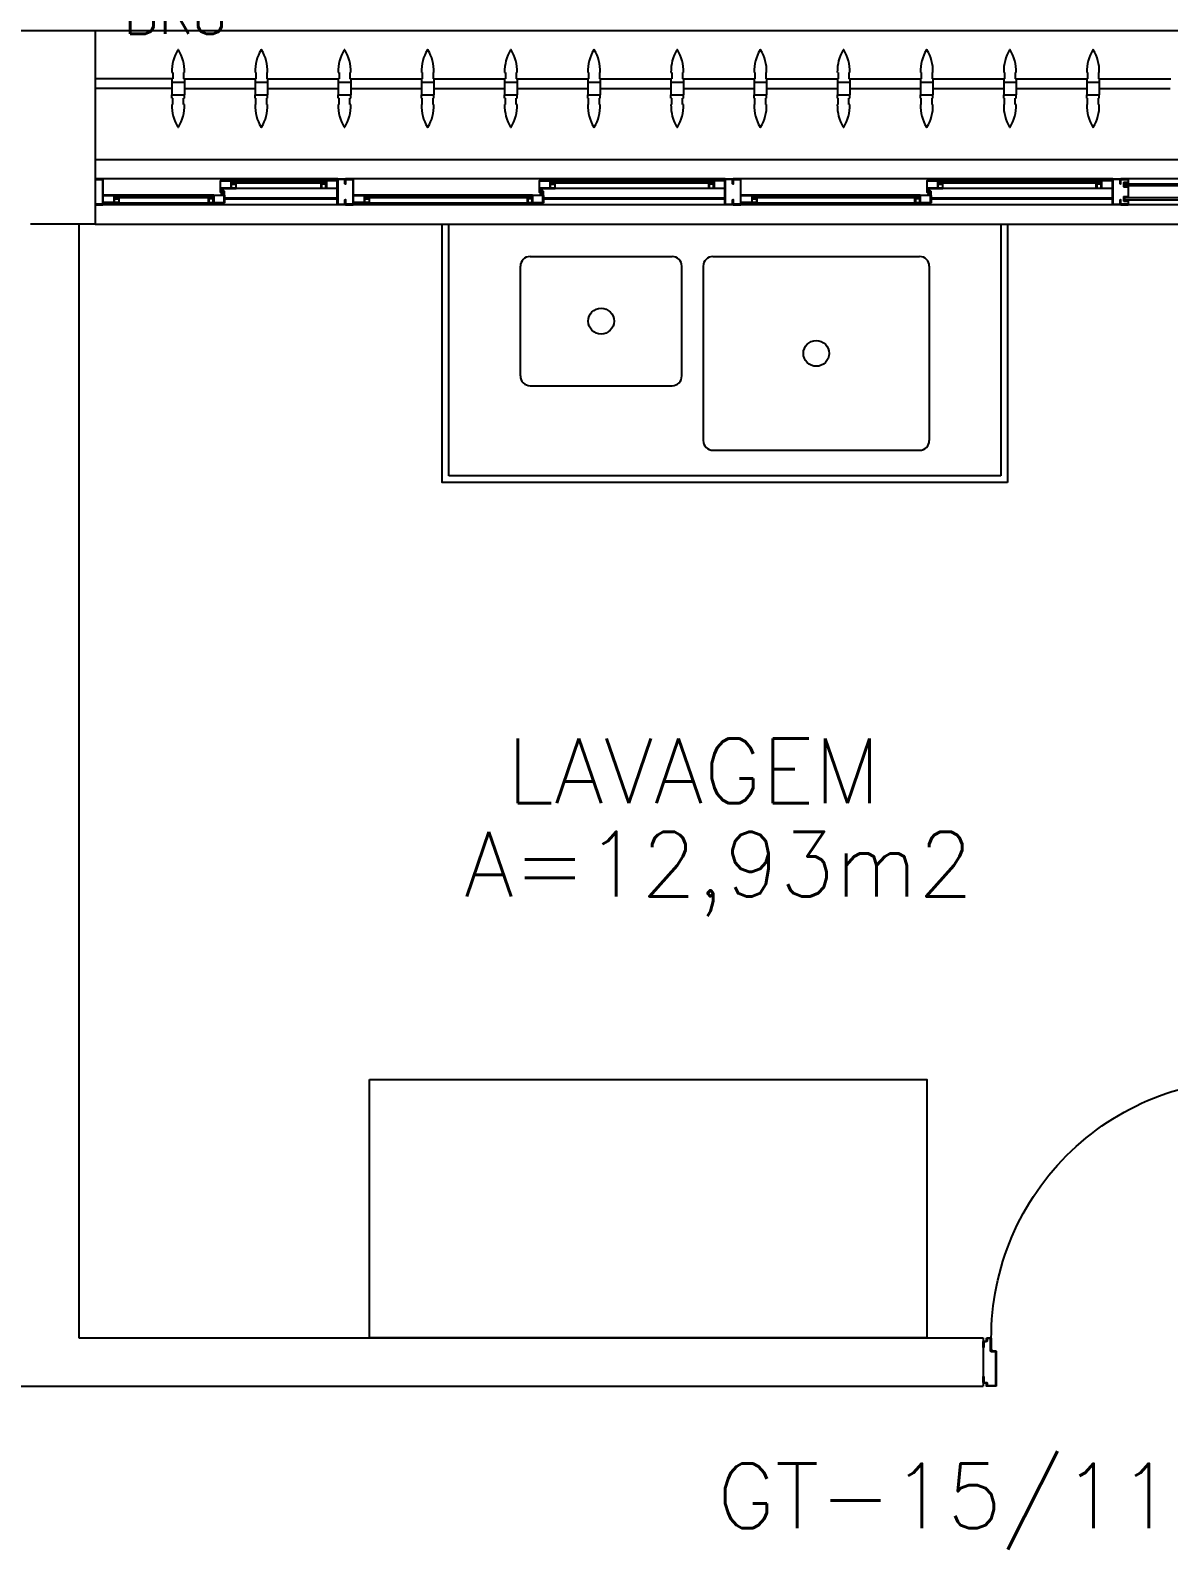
# Model space of a CAD drawing. Header units: millimetres. Extents: x 2128 to 2646, y 1972 to 2207.
# Drawn here: x 2384.461 to 2387.985, y 2111.259 to 2115.965 of the extents above; entities that cross this region are included whole.
import ezdxf

# ---------------------------------------------------------------- set-up
doc = ezdxf.new("R2010")
doc.units = ezdxf.units.MM
for name, color, linetype in [('AR-ALV', 2, 'Continuous'), ('AR-BANCADAS', 1, 'Continuous'), ('AR-BRISES', 1, 'Continuous'), ('AR-ESQ', 1, 'Continuous'), ('AR-ESTC', 3, 'Continuous'), ('AR-PEITORIL', 1, 'Continuous'), ('AR-PORTA', 1, 'Continuous'), ('BC- VISTA', 1, 'Continuous'), ('BC-CUBA', 1, 'Continuous'), ('BR-PAINEL', 1, 'Continuous'), ('BR-SUPORTE', 1, 'Continuous'), ('BR-TEXTO', 2, 'Continuous'), ('COZ1', 1, 'Continuous'), ('DT-ESQ-BAGUETE-C', 1, 'Continuous'), ('DT-ESQ-BAGUETE-V', 1, 'Continuous'), ('DT-ESQ-CHAPA DOBRADA-V', 1, 'Continuous'), ('DT-ESQ-MARCO-V', 1, 'Continuous'), ('DT-ESQ-PERFIL CADEIRA-C', 2, 'Continuous'), ('DT-ESQ-PERFIL CADEIRA-V', 2, 'Continuous'), ('DT-ESQ-PERFIL U SIMPLES-C', 2, 'Continuous'), ('DT-ESQ-PERFIL U-C', 2, 'Continuous'), ('DT-ESQ-PERFIL U-V', 1, 'Continuous'), ('DT-ESQ-VIDRO-C', 2, 'Continuous'), ('DT-ESQ-VIDRO-V', 71, 'Continuous'), ('DT-TXTMOD', 1, 'Continuous'), ('ENDEREÇO', 2, 'Continuous'), ('ibio', 2, 'Continuous'), ('maçaneta', 1, 'Continuous'), ('mov', 1, 'Continuous'), ('PM-PERFIL U-C', 2, 'Continuous'), ('PM-VIDRO', 2, 'Continuous'), ('pm1', 2, 'Continuous'), ('pm2', 2, 'Continuous'), ('TEXTO', 2, 'Continuous'), ('Área', 2, 'Continuous')]:
    doc.layers.add(name, color=color, linetype=linetype)
doc.styles.add('S10', font='simplex.shx', dxfattribs={"height": 0.1})
doc.styles.add('S12', font='simplex.shx', dxfattribs={"width": 1.1, "height": 0.12})
doc.styles.add('UNB-100', font='simplex.shx', dxfattribs={"height": 0.2})
doc.styles.add('UNB1-100', font='simplex.shx', dxfattribs={"height": 0.2})

# ---------------------------------------------------------------- blocks, each defined once
blk = doc.blocks.new('CUBAbnc-01P')
at = {"layer": 'COZ1'}
for p, q in [((-0.25, -0.4705), (-0.25, -0.1305)), ((-0.22, -0.1005), (0.22, -0.1005)), ((0.25, -0.4705), (0.25, -0.1305)), ((-0.22, -0.5005), (0.22, -0.5005))]:
    blk.add_line(p, q, dxfattribs=at)
blk.add_circle((0, -0.3005), 0.04, dxfattribs=at)
for centre, start, end in [((-0.22, -0.1305), 90, 180), ((0.22, -0.1305), 0, 90), ((-0.22, -0.4705), 180, 270), ((0.22, -0.4705), 270, 0)]:
    blk.add_arc(centre, 0.03, start, end, dxfattribs=at)
blk = doc.blocks.new('CUBApnt-01P')
at = {"layer": 'COZ1'}
for p, q in [((-0.35, -0.1305), (-0.35, -0.6705)), ((-0.32, -0.1005), (0.32, -0.1005)), ((0.35, -0.1305), (0.35, -0.6705)), ((-0.32, -0.7005), (0.32, -0.7005))]:
    blk.add_line(p, q, dxfattribs=at)
blk.add_circle((0, -0.4005), 0.04, dxfattribs=at)
for centre, start, end in [((-0.32, -0.1305), 90, 180), ((0.32, -0.1305), 0, 90), ((-0.32, -0.6705), 180, 270), ((0.32, -0.6705), 270, 0)]:
    blk.add_arc(centre, 0.03, start, end, dxfattribs=at)
blk = doc.blocks.new('BCP05')
at = {"layer": 'BC- VISTA'}
for p, q in [((0, -0.02), (0.78, -0.02)), ((0.78, -0.02), (0.78, -1.73)), ((0.78, -1.73), (0, -1.73))]:
    blk.add_line(p, q, dxfattribs=at)
blk.add_lwpolyline([(0.8, 0), (0.8, -1.75), (0, -1.75), (0, 0)], close=True, dxfattribs=at)
at = {"layer": 'BC-CUBA', "rotation": 90}
for name, p in [('CUBApnt-01P', (0, -0.5919)), ('CUBAbnc-01P', (0, -1.2581))]:
    blk.add_blockref(name, p, dxfattribs=at)
blk = doc.blocks.new('BCP15')
at = {"layer": 'BC- VISTA'}
blk.add_lwpolyline([(0.8, 0), (0.8, -1.725), (0, -1.725), (0, 0)], close=True, dxfattribs=at)
blk = doc.blocks.new('EF23-P')
at = {"layer": 'DT-ESQ-BAGUETE-C', "ltscale": 0.1}
for points in [[(2.61, -0.08), (2.5965, -0.08), (2.5965, -0.0785), (2.6095, -0.0785, 0.414214), (2.61, -0.078), (2.61, -0.067, 0.414214), (2.6095, -0.0665), (2.5965, -0.0665), (2.5965, -0.065), (2.61, -0.065, -0.414214), (2.6115, -0.0665), (2.6115, -0.0785, -0.414214)], [(3.1015, -0.08), (3.115, -0.08), (3.115, -0.0785), (3.102, -0.0785, -0.414214), (3.1015, -0.078), (3.1015, -0.067, -0.414214), (3.102, -0.0665), (3.115, -0.0665), (3.115, -0.065), (3.1015, -0.065, 0.414214), (3.1, -0.0665), (3.1, -0.0785, 0.414214)], [(3.81, -0.08), (3.7965, -0.08), (3.7965, -0.0785), (3.8095, -0.0785, 0.414214), (3.81, -0.078), (3.81, -0.067, 0.414214), (3.8095, -0.0665), (3.7965, -0.0665), (3.7965, -0.065), (3.81, -0.065, -0.414214), (3.8115, -0.0665), (3.8115, -0.0785, -0.414214)], [(4.3015, -0.08), (4.315, -0.08), (4.315, -0.0785), (4.302, -0.0785, -0.414214), (4.3015, -0.078), (4.3015, -0.067, -0.414214), (4.302, -0.0665), (4.315, -0.0665), (4.315, -0.065), (4.3015, -0.065, 0.414214), (4.3, -0.0665), (4.3, -0.0785, 0.414214)], [(4.7975, -0.08), (4.784, -0.08), (4.784, -0.0785), (4.797, -0.0785, 0.414214), (4.7975, -0.078), (4.7975, -0.067, 0.414214), (4.797, -0.0665), (4.784, -0.0665), (4.784, -0.065), (4.7975, -0.065, -0.414214), (4.799, -0.0665), (4.799, -0.0785, -0.414214)], [(5.0765, -0.08), (5.09, -0.08), (5.09, -0.0785), (5.077, -0.0785, -0.414214), (5.0765, -0.078), (5.0765, -0.067, -0.414214), (5.077, -0.0665), (5.09, -0.0665), (5.09, -0.065), (5.0765, -0.065, 0.414214), (5.075, -0.0665), (5.075, -0.0785, 0.414214)], [(2.0485, -0.125), (2.035, -0.125), (2.035, -0.1235), (2.048, -0.1235, 0.414214), (2.0485, -0.123), (2.0485, -0.112, 0.414214), (2.048, -0.1115), (2.035, -0.1115), (2.035, -0.11), (2.0485, -0.11, -0.414214), (2.05, -0.1115), (2.05, -0.1235, -0.414214)], [(2.5265, -0.125), (2.54, -0.125), (2.54, -0.1235), (2.527, -0.1235, -0.414214), (2.5265, -0.123), (2.5265, -0.112, -0.414214), (2.527, -0.1115), (2.54, -0.1115), (2.54, -0.11), (2.5265, -0.11, 0.414214), (2.525, -0.1115), (2.525, -0.1235, 0.414214)], [(3.2485, -0.125), (3.235, -0.125), (3.235, -0.1235), (3.248, -0.1235, 0.414214), (3.2485, -0.123), (3.2485, -0.112, 0.414214), (3.248, -0.1115), (3.235, -0.1115), (3.235, -0.11), (3.2485, -0.11, -0.414214), (3.25, -0.1115), (3.25, -0.1235, -0.414214)], [(3.7265, -0.125), (3.74, -0.125), (3.74, -0.1235), (3.727, -0.1235, -0.414214), (3.7265, -0.123), (3.7265, -0.112, -0.414214), (3.727, -0.1115), (3.74, -0.1115), (3.74, -0.11), (3.7265, -0.11, 0.414214), (3.725, -0.1115), (3.725, -0.1235, 0.414214)], [(4.4485, -0.125), (4.435, -0.125), (4.435, -0.1235), (4.448, -0.1235, 0.414214), (4.4485, -0.123), (4.4485, -0.112, 0.414214), (4.448, -0.1115), (4.435, -0.1115), (4.435, -0.11), (4.4485, -0.11, -0.414214), (4.45, -0.1115), (4.45, -0.1235, -0.414214)], [(4.714, -0.125), (4.7275, -0.125), (4.7275, -0.1235), (4.7145, -0.1235, -0.414214), (4.714, -0.123), (4.714, -0.112, -0.414214), (4.7145, -0.1115), (4.7275, -0.1115), (4.7275, -0.11), (4.714, -0.11, 0.414214), (4.7125, -0.1115), (4.7125, -0.1235, 0.414214)]]:
    blk.add_lwpolyline(points, format="xyb", close=True, dxfattribs=at)
at = {"layer": 'DT-ESQ-BAGUETE-V', "ltscale": 0.1}
for p, q in [((2.61, -0.065), (3.1015, -0.065)), ((3.81, -0.065), (4.3015, -0.065)), ((4.7975, -0.065), (5.0765, -0.065)), ((2.0485, -0.11), (2.5265, -0.11)), ((3.2485, -0.11), (3.7265, -0.11)), ((4.4485, -0.11), (4.714, -0.11))]:
    blk.add_line(p, q, dxfattribs=at)
at = {"layer": 'DT-ESQ-CHAPA DOBRADA-V', "ltscale": 0.1}
for p, q in [((2, -0.077), (2.5615, -0.077)), ((2, -0.08), (2.5615, -0.08)), ((3.2, -0.077), (3.7615, -0.077)), ((3.2, -0.08), (3.7615, -0.08)), ((4.4, -0.077), (4.749, -0.077)), ((4.4, -0.08), (4.749, -0.08))]:
    blk.add_line(p, q, dxfattribs=at)
at = {"layer": 'DT-ESQ-MARCO-V', "ltscale": 0.1}
for p, q in [((1.3985, -0.06), (1.9515, -0.06)), ((1.3985, -0.14), (1.9515, -0.14))]:
    blk.add_line(p, q, dxfattribs=at)
at = {"layer": 'DT-ESQ-PERFIL CADEIRA-C', "ltscale": 0.1}
for p, q in [((2.5635, -0.0885), (2.61, -0.0885)), ((3.15, -0.0885), (3.1015, -0.0885)), ((3.7635, -0.0885), (3.81, -0.0885)), ((4.35, -0.0885), (4.3015, -0.0885)), ((4.751, -0.0885), (4.7975, -0.0885)), ((5.125, -0.0885), (5.0765, -0.0885)), ((2, -0.1335), (2.0485, -0.1335)), ((2.573, -0.1335), (2.5265, -0.1335)), ((3.2, -0.1335), (3.2485, -0.1335)), ((3.773, -0.1335), (3.7265, -0.1335)), ((4.4, -0.1335), (4.4485, -0.1335)), ((4.7605, -0.1335), (4.714, -0.1335))]:
    blk.add_line(p, q, dxfattribs=at)
for points in [[(2.61, -0.087, -1), (2.61, -0.09), (2.5635, -0.09, -0.414214), (2.5615, -0.088), (2.5615, -0.067, -0.414214), (2.5635, -0.065), (2.595, -0.065, -0.414214), (2.5965, -0.0665), (2.5965, -0.087)], [(2.5965, -0.0885, -0.198913), (2.5954, -0.0881, -0.198913), (2.595, -0.087), (2.595, -0.067, 0.414214), (2.5945, -0.0665), (2.5635, -0.0665, 0.414214), (2.563, -0.067), (2.563, -0.088, 0.414214), (2.5635, -0.0885)], [(3.1015, -0.09), (3.15, -0.09), (3.15, -0.0885), (3.115, -0.0885, 0.198912), (3.1161, -0.0881, 0.198913), (3.1165, -0.087), (3.1165, -0.067, -0.414214), (3.117, -0.0665), (3.15, -0.0665), (3.15, -0.065), (3.1165, -0.065, 0.414214), (3.115, -0.0665), (3.115, -0.0785), (3.115, -0.08), (3.115, -0.087), (3.1015, -0.087, 1)], [(3.81, -0.087, -1), (3.81, -0.09), (3.7635, -0.09, -0.414214), (3.7615, -0.088), (3.7615, -0.067, -0.414214), (3.7635, -0.065), (3.795, -0.065, -0.414214), (3.7965, -0.0665), (3.7965, -0.087)], [(3.7965, -0.0885, -0.198913), (3.7954, -0.0881, -0.198913), (3.795, -0.087), (3.795, -0.067, 0.414214), (3.7945, -0.0665), (3.7635, -0.0665, 0.414214), (3.763, -0.067), (3.763, -0.088, 0.414214), (3.7635, -0.0885)], [(4.3015, -0.09), (4.35, -0.09), (4.35, -0.0885), (4.315, -0.0885, 0.198912), (4.3161, -0.0881, 0.198913), (4.3165, -0.087), (4.3165, -0.067, -0.414214), (4.317, -0.0665), (4.35, -0.0665), (4.35, -0.065), (4.3165, -0.065, 0.414214), (4.315, -0.0665), (4.315, -0.0785), (4.315, -0.08), (4.315, -0.087), (4.3015, -0.087, 1)], [(4.7975, -0.087, -1), (4.7975, -0.09), (4.751, -0.09, -0.414214), (4.749, -0.088), (4.749, -0.067, -0.414214), (4.751, -0.065), (4.7825, -0.065, -0.414214), (4.784, -0.0665), (4.784, -0.087)], [(4.784, -0.0885, -0.198913), (4.7829, -0.0881, -0.198913), (4.7825, -0.087), (4.7825, -0.067, 0.414214), (4.782, -0.0665), (4.751, -0.0665, 0.414214), (4.7505, -0.067), (4.7505, -0.088, 0.414214), (4.751, -0.0885)], [(5.0765, -0.09), (5.125, -0.09), (5.125, -0.0885), (5.09, -0.0885, 0.198912), (5.0911, -0.0881, 0.198913), (5.0915, -0.087), (5.0915, -0.067, -0.414214), (5.092, -0.0665), (5.125, -0.0665), (5.125, -0.065), (5.0915, -0.065, 0.414214), (5.09, -0.0665), (5.09, -0.0785), (5.09, -0.08), (5.09, -0.087), (5.0765, -0.087, 1)], [(2.0485, -0.135), (2, -0.135), (2, -0.1335), (2.035, -0.1335, -0.198912), (2.0339, -0.1331, -0.198913), (2.0335, -0.132), (2.0335, -0.112, 0.414214), (2.033, -0.1115), (2, -0.1115), (2, -0.11), (2.0335, -0.11, -0.414214), (2.035, -0.1115), (2.035, -0.1235), (2.035, -0.125), (2.035, -0.132), (2.0485, -0.132, -1)], [(2.5265, -0.132, 1), (2.5265, -0.135), (2.573, -0.135, 0.414214), (2.575, -0.133), (2.575, -0.112, 0.414214), (2.573, -0.11), (2.5415, -0.11, 0.414214), (2.54, -0.1115), (2.54, -0.132)], [(2.54, -0.1335, 0.198913), (2.5411, -0.1331, 0.198913), (2.5415, -0.132), (2.5415, -0.112, -0.414214), (2.542, -0.1115), (2.573, -0.1115, -0.414214), (2.5735, -0.112), (2.5735, -0.133, -0.414214), (2.573, -0.1335)], [(3.2485, -0.135), (3.2, -0.135), (3.2, -0.1335), (3.235, -0.1335, -0.198912), (3.2339, -0.1331, -0.198913), (3.2335, -0.132), (3.2335, -0.112, 0.414214), (3.233, -0.1115), (3.2, -0.1115), (3.2, -0.11), (3.2335, -0.11, -0.414214), (3.235, -0.1115), (3.235, -0.1235), (3.235, -0.125), (3.235, -0.132), (3.2485, -0.132, -1)], [(3.7265, -0.132, 1), (3.7265, -0.135), (3.773, -0.135, 0.414214), (3.775, -0.133), (3.775, -0.112, 0.414214), (3.773, -0.11), (3.7415, -0.11, 0.414214), (3.74, -0.1115), (3.74, -0.132)], [(3.74, -0.1335, 0.198913), (3.7411, -0.1331, 0.198913), (3.7415, -0.132), (3.7415, -0.112, -0.414214), (3.742, -0.1115), (3.773, -0.1115, -0.414214), (3.7735, -0.112), (3.7735, -0.133, -0.414214), (3.773, -0.1335)], [(4.4485, -0.135), (4.4, -0.135), (4.4, -0.1335), (4.435, -0.1335, -0.198912), (4.4339, -0.1331, -0.198913), (4.4335, -0.132), (4.4335, -0.112, 0.414214), (4.433, -0.1115), (4.4, -0.1115), (4.4, -0.11), (4.4335, -0.11, -0.414214), (4.435, -0.1115), (4.435, -0.1235), (4.435, -0.125), (4.435, -0.132), (4.4485, -0.132, -1)], [(4.714, -0.132, 1), (4.714, -0.135), (4.7605, -0.135, 0.414214), (4.7625, -0.133), (4.7625, -0.112, 0.414214), (4.7605, -0.11), (4.729, -0.11, 0.414214), (4.7275, -0.1115), (4.7275, -0.132)], [(4.7275, -0.1335, 0.198913), (4.7286, -0.1331, 0.198913), (4.729, -0.132), (4.729, -0.112, -0.414214), (4.7295, -0.1115), (4.7605, -0.1115, -0.414214), (4.761, -0.112), (4.761, -0.133, -0.414214), (4.7605, -0.1335)]]:
    blk.add_lwpolyline(points, format="xyb", close=True, dxfattribs=at)
at = {"layer": 'DT-ESQ-PERFIL CADEIRA-V', "ltscale": 0.1}
for p, q in [((2.595, -0.09), (3.1015, -0.09)), ((3.795, -0.09), (4.3015, -0.09)), ((4.7825, -0.09), (5.0765, -0.09)), ((2.0485, -0.135), (2.5265, -0.135)), ((3.2485, -0.135), (3.7265, -0.135)), ((4.4485, -0.135), (4.714, -0.135))]:
    blk.add_line(p, q, dxfattribs=at)
at = {"layer": 'DT-ESQ-PERFIL U SIMPLES-C', "ltscale": 0.1}
for points in [[(2.5635, -0.102), (2.5715, -0.102), (2.5715, -0.1005), (2.5635, -0.1005, -0.414214), (2.563, -0.1), (2.563, -0.092, -0.414214), (2.5635, -0.0915), (2.5715, -0.0915), (2.5715, -0.09), (2.5635, -0.09, 0.414214), (2.5615, -0.092), (2.5615, -0.1, 0.414214)], [(3.7635, -0.102), (3.7715, -0.102), (3.7715, -0.1005), (3.7635, -0.1005, -0.414214), (3.763, -0.1), (3.763, -0.092, -0.414214), (3.7635, -0.0915), (3.7715, -0.0915), (3.7715, -0.09), (3.7635, -0.09, 0.414214), (3.7615, -0.092), (3.7615, -0.1, 0.414214)], [(4.751, -0.102), (4.759, -0.102), (4.759, -0.1005), (4.751, -0.1005, -0.414214), (4.7505, -0.1), (4.7505, -0.092, -0.414214), (4.751, -0.0915), (4.759, -0.0915), (4.759, -0.09), (4.751, -0.09, 0.414214), (4.749, -0.092), (4.749, -0.1, 0.414214)], [(2.573, -0.098), (2.565, -0.098), (2.565, -0.0995), (2.573, -0.0995, -0.414214), (2.5735, -0.1), (2.5735, -0.108, -0.414214), (2.573, -0.1085), (2.565, -0.1085), (2.565, -0.11), (2.573, -0.11, 0.414214), (2.575, -0.108), (2.575, -0.1, 0.414214)], [(3.773, -0.098), (3.765, -0.098), (3.765, -0.0995), (3.773, -0.0995, -0.414214), (3.7735, -0.1), (3.7735, -0.108, -0.414214), (3.773, -0.1085), (3.765, -0.1085), (3.765, -0.11), (3.773, -0.11, 0.414214), (3.775, -0.108), (3.775, -0.1, 0.414214)], [(4.7605, -0.098), (4.7525, -0.098), (4.7525, -0.0995), (4.7605, -0.0995, -0.414214), (4.761, -0.1), (4.761, -0.108, -0.414214), (4.7605, -0.1085), (4.7525, -0.1085), (4.7525, -0.11), (4.7605, -0.11, 0.414214), (4.7625, -0.108), (4.7625, -0.1, 0.414214)]]:
    blk.add_lwpolyline(points, format="xyb", close=True, dxfattribs=at)
at = {"layer": 'DT-ESQ-PERFIL U-C', "ltscale": 0.1}
for points in [[(1.95, -0.1285), (1.95, -0.1385, 0.414214), (1.9515, -0.14), (1.9735, -0.14, 0.414214), (1.975, -0.1385), (1.975, -0.125), (1.9735, -0.125), (1.9735, -0.138, -0.414214), (1.973, -0.1385), (1.952, -0.1385, -0.414214), (1.9515, -0.138), (1.9515, -0.1285), (1.9645, -0.1285, 0.414214), (1.966, -0.127), (1.966, -0.117, 0.414214), (1.9645, -0.1155), (1.9515, -0.1155), (1.9515, -0.0845), (1.9645, -0.0845, 0.414214), (1.966, -0.083), (1.966, -0.073, 0.414214), (1.9645, -0.0715), (1.9515, -0.0715), (1.9515, -0.062, -0.414214), (1.952, -0.0615), (1.973, -0.0615, -0.414214), (1.9735, -0.062), (1.9735, -0.075), (1.975, -0.075), (1.975, -0.0615, 0.414214), (1.9735, -0.06), (1.9515, -0.06, 0.414214), (1.95, -0.0615), (1.95, -0.0715, 0.414214), (1.9515, -0.073), (1.9645, -0.073), (1.9645, -0.083), (1.9515, -0.083), (1.9515, -0.083, 0.414214), (1.95, -0.0845), (1.95, -0.1155, 0.414214), (1.9515, -0.117), (1.9515, -0.117), (1.9645, -0.117), (1.9645, -0.127), (1.9515, -0.127, 0.414214)], [(1.975, -0.0615, -0.414214), (1.9765, -0.06), (1.9985, -0.06, -0.414214), (2, -0.0615), (2, -0.1385, -0.414214), (1.9985, -0.14), (1.9765, -0.14, -0.414214), (1.975, -0.1385), (1.975, -0.125), (1.9765, -0.125), (1.9765, -0.138, 0.414214), (1.977, -0.1385), (1.998, -0.1385, 0.414214), (1.9985, -0.138), (1.9985, -0.062, 0.414214), (1.998, -0.0615), (1.977, -0.0615, 0.414214), (1.9765, -0.062), (1.9765, -0.075), (1.975, -0.075)], [(3.175, -0.0615, 0.414214), (3.1735, -0.06), (3.1515, -0.06, 0.414214), (3.15, -0.0615), (3.15, -0.1385, 0.414214), (3.1515, -0.14), (3.1735, -0.14, 0.414214), (3.175, -0.1385), (3.175, -0.125), (3.1735, -0.125), (3.1735, -0.138, -0.414214), (3.173, -0.1385), (3.152, -0.1385, -0.414214), (3.1515, -0.138), (3.1515, -0.062, -0.414214), (3.152, -0.0615), (3.173, -0.0615, -0.414214), (3.1735, -0.062), (3.1735, -0.075), (3.175, -0.075)], [(3.175, -0.0615, -0.414214), (3.1765, -0.06), (3.1985, -0.06, -0.414214), (3.2, -0.0615), (3.2, -0.1385, -0.414214), (3.1985, -0.14), (3.1765, -0.14, -0.414214), (3.175, -0.1385), (3.175, -0.125), (3.1765, -0.125), (3.1765, -0.138, 0.414214), (3.177, -0.1385), (3.198, -0.1385, 0.414214), (3.1985, -0.138), (3.1985, -0.062, 0.414214), (3.198, -0.0615), (3.177, -0.0615, 0.414214), (3.1765, -0.062), (3.1765, -0.075), (3.175, -0.075)], [(4.375, -0.0615, 0.414214), (4.3735, -0.06), (4.3515, -0.06, 0.414214), (4.35, -0.0615), (4.35, -0.1385, 0.414214), (4.3515, -0.14), (4.3735, -0.14, 0.414214), (4.375, -0.1385), (4.375, -0.125), (4.3735, -0.125), (4.3735, -0.138, -0.414214), (4.373, -0.1385), (4.352, -0.1385, -0.414214), (4.3515, -0.138), (4.3515, -0.062, -0.414214), (4.352, -0.0615), (4.373, -0.0615, -0.414214), (4.3735, -0.062), (4.3735, -0.075), (4.375, -0.075)], [(4.375, -0.0615, -0.414214), (4.3765, -0.06), (4.3985, -0.06, -0.414214), (4.4, -0.0615), (4.4, -0.1385, -0.414214), (4.3985, -0.14), (4.3765, -0.14, -0.414214), (4.375, -0.1385), (4.375, -0.125), (4.3765, -0.125), (4.3765, -0.138, 0.414214), (4.377, -0.1385), (4.398, -0.1385, 0.414214), (4.3985, -0.138), (4.3985, -0.062, 0.414214), (4.398, -0.0615), (4.377, -0.0615, 0.414214), (4.3765, -0.062), (4.3765, -0.075), (4.375, -0.075)], [(5.15, -0.0615, 0.414214), (5.1485, -0.06), (5.1265, -0.06, 0.414214), (5.125, -0.0615), (5.125, -0.1385, 0.414214), (5.1265, -0.14), (5.1485, -0.14, 0.414214), (5.15, -0.1385), (5.15, -0.125), (5.1485, -0.125), (5.1485, -0.138, -0.414214), (5.148, -0.1385), (5.127, -0.1385, -0.414214), (5.1265, -0.138), (5.1265, -0.062, -0.414214), (5.127, -0.0615), (5.148, -0.0615, -0.414214), (5.1485, -0.062), (5.1485, -0.075), (5.15, -0.075)]]:
    blk.add_lwpolyline(points, format="xyb", close=True, dxfattribs=at)
at = {"layer": 'DT-ESQ-PERFIL U-V', "ltscale": 0.1}
for p, q in [((1.9985, -0.06), (3.1515, -0.06)), ((3.1985, -0.06), (4.3515, -0.06)), ((4.3985, -0.06), (5.1265, -0.06)), ((1.9985, -0.14), (3.1515, -0.14)), ((3.1985, -0.14), (4.3515, -0.14)), ((4.3985, -0.14), (5.1265, -0.14))]:
    blk.add_line(p, q, dxfattribs=at)
at = {"layer": 'DT-ESQ-VIDRO-C', "ltscale": 0.1}
for points in [[(1.9625, -0.081), (1.9625, -0.075), (1.3875, -0.075), (1.3875, -0.081)], [(3.1125, -0.085), (3.1125, -0.082), (2.599, -0.082), (2.599, -0.085)], [(4.3125, -0.085), (4.3125, -0.082), (3.799, -0.082), (3.799, -0.085)], [(5.0875, -0.085), (5.0875, -0.082), (4.7865, -0.082), (4.7865, -0.085)], [(2.038, -0.13), (2.038, -0.127), (2.537, -0.127), (2.537, -0.13)], [(3.238, -0.13), (3.238, -0.127), (3.737, -0.127), (3.737, -0.13)], [(4.438, -0.13), (4.438, -0.127), (4.7245, -0.127), (4.7245, -0.13)]]:
    blk.add_lwpolyline(points, close=True, dxfattribs=at)
at = {"layer": 'DT-ESQ-VIDRO-V', "ltscale": 0.1}
blk.add_lwpolyline([(1.9625, -0.119), (1.9625, -0.125), (1.3875, -0.125), (1.3875, -0.119)], close=True, dxfattribs=at)
at = {"layer": 'DT-TXTMOD', "ltscale": 0.1, "style": 'S10', "flags": 3}
for tag, p in [('M01', (0.025, -0.28)), ('M02', (0.3253, -0.28)), ('M03', (0.627, -0.28)), ('M04', (0.9288, -0.28)), ('M05', (1.2306, -0.28)), ('M06', (1.5323, -0.28)), ('M07', (1.8341, -0.28)), ('M08', (2.1359, -0.28)), ('M09', (2.4376, -0.28)), ('M10', (2.7394, -0.28)), ('M11', (3.0412, -0.28)), ('M12', (3.3429, -0.28)), ('M13', (3.6447, -0.28)), ('M14', (3.9464, -0.28)), ('M15', (4.2482, -0.28)), ('M16', (4.55, -0.28)), ('M17', (4.8517, -0.28))]:
    blk.add_attdef(tag, p, '', height=0.1, dxfattribs=at)
blk = doc.blocks.new('BR-MODULO8')
at = {"layer": 'BR-PAINEL'}
for p, q in [((-4.9117, 0.27), (-4.9092, 0.27)), ((-4.9117, 0.25), (-4.9117, 0.24)), ((-4.9117, 0.25), (-4.9092, 0.25)), ((-4.9117, 0.24), (-4.8733, 0.24)), ((-4.9117, 0.24), (-4.9117, 0.2)), ((-4.9092, 0.27), (-4.9092, 0.25)), ((-4.8758, 0.27), (-4.8758, 0.25)), ((-4.8733, 0.27), (-4.8758, 0.27)), ((-4.8733, 0.25), (-4.8758, 0.25)), ((-4.8733, 0.25), (-4.8733, 0.24)), ((-4.8733, 0.24), (-4.8733, 0.2)), ((-4.6542, 0.27), (-4.6517, 0.27)), ((-4.6542, 0.25), (-4.6542, 0.24)), ((-4.6542, 0.25), (-4.6517, 0.25)), ((-4.6542, 0.24), (-4.6158, 0.24)), ((-4.6542, 0.24), (-4.6542, 0.2)), ((-4.6517, 0.27), (-4.6517, 0.25)), ((-4.6183, 0.27), (-4.6183, 0.25)), ((-4.6158, 0.27), (-4.6183, 0.27)), ((-4.6158, 0.25), (-4.6183, 0.25)), ((-4.6158, 0.25), (-4.6158, 0.24)), ((-4.6158, 0.24), (-4.6158, 0.2)), ((-4.3967, 0.27), (-4.3942, 0.27)), ((-4.3967, 0.25), (-4.3967, 0.24)), ((-4.3967, 0.25), (-4.3942, 0.25)), ((-4.3967, 0.24), (-4.3583, 0.24)), ((-4.3967, 0.24), (-4.3967, 0.2)), ((-4.3942, 0.27), (-4.3942, 0.25)), ((-4.3608, 0.27), (-4.3608, 0.25)), ((-4.3583, 0.27), (-4.3608, 0.27)), ((-4.3583, 0.25), (-4.3608, 0.25)), ((-4.3583, 0.25), (-4.3583, 0.24)), ((-4.3583, 0.24), (-4.3583, 0.2)), ((-4.1392, 0.27), (-4.1367, 0.27)), ((-4.1392, 0.25), (-4.1392, 0.24)), ((-4.1392, 0.25), (-4.1367, 0.25)), ((-4.1392, 0.24), (-4.1008, 0.24)), ((-4.1392, 0.24), (-4.1392, 0.2)), ((-4.1367, 0.27), (-4.1367, 0.25)), ((-4.1033, 0.27), (-4.1033, 0.25)), ((-4.1008, 0.27), (-4.1033, 0.27)), ((-4.1008, 0.25), (-4.1033, 0.25)), ((-4.1008, 0.25), (-4.1008, 0.24)), ((-4.1008, 0.24), (-4.1008, 0.2)), ((-3.8817, 0.27), (-3.8792, 0.27)), ((-3.8817, 0.25), (-3.8817, 0.24)), ((-3.8817, 0.25), (-3.8792, 0.25)), ((-3.8817, 0.24), (-3.8433, 0.24)), ((-3.8817, 0.24), (-3.8817, 0.2)), ((-3.8792, 0.27), (-3.8792, 0.25)), ((-3.8458, 0.27), (-3.8458, 0.25)), ((-3.8433, 0.27), (-3.8458, 0.27)), ((-3.8433, 0.25), (-3.8458, 0.25)), ((-3.8433, 0.25), (-3.8433, 0.24)), ((-3.8433, 0.24), (-3.8433, 0.2)), ((-3.6242, 0.27), (-3.6217, 0.27)), ((-3.6242, 0.25), (-3.6242, 0.24)), ((-3.6242, 0.25), (-3.6217, 0.25)), ((-3.6242, 0.24), (-3.5858, 0.24)), ((-3.6242, 0.24), (-3.6242, 0.2)), ((-3.6217, 0.27), (-3.6217, 0.25)), ((-3.5883, 0.27), (-3.5883, 0.25)), ((-3.5858, 0.27), (-3.5883, 0.27)), ((-3.5858, 0.25), (-3.5883, 0.25)), ((-3.5858, 0.25), (-3.5858, 0.24)), ((-3.5858, 0.24), (-3.5858, 0.2)), ((-3.3667, 0.27), (-3.3642, 0.27)), ((-3.3667, 0.25), (-3.3667, 0.24)), ((-3.3667, 0.25), (-3.3642, 0.25)), ((-3.3667, 0.24), (-3.3283, 0.24)), ((-3.3667, 0.24), (-3.3667, 0.2)), ((-3.3642, 0.27), (-3.3642, 0.25)), ((-3.3308, 0.27), (-3.3308, 0.25)), ((-3.3283, 0.27), (-3.3308, 0.27)), ((-3.3283, 0.25), (-3.3308, 0.25)), ((-3.3283, 0.25), (-3.3283, 0.24)), ((-3.3283, 0.24), (-3.3283, 0.2)), ((-3.1092, 0.27), (-3.1067, 0.27)), ((-3.1092, 0.25), (-3.1092, 0.24)), ((-3.1092, 0.25), (-3.1067, 0.25)), ((-3.1092, 0.24), (-3.0708, 0.24)), ((-3.1092, 0.24), (-3.1092, 0.2)), ((-3.1067, 0.27), (-3.1067, 0.25)), ((-3.0733, 0.27), (-3.0733, 0.25)), ((-3.0708, 0.27), (-3.0733, 0.27)), ((-3.0708, 0.25), (-3.0733, 0.25)), ((-3.0708, 0.25), (-3.0708, 0.24)), ((-3.0708, 0.24), (-3.0708, 0.2)), ((-2.8517, 0.27), (-2.8492, 0.27)), ((-2.8517, 0.25), (-2.8517, 0.24)), ((-2.8517, 0.25), (-2.8492, 0.25)), ((-2.8517, 0.24), (-2.8133, 0.24)), ((-2.8517, 0.24), (-2.8517, 0.2)), ((-2.8492, 0.27), (-2.8492, 0.25)), ((-2.8158, 0.27), (-2.8158, 0.25)), ((-2.8133, 0.27), (-2.8158, 0.27)), ((-2.8133, 0.25), (-2.8158, 0.25)), ((-2.8133, 0.25), (-2.8133, 0.24)), ((-2.8133, 0.24), (-2.8133, 0.2)), ((-2.5942, 0.27), (-2.5917, 0.27)), ((-2.5942, 0.25), (-2.5942, 0.24)), ((-2.5942, 0.25), (-2.5917, 0.25)), ((-2.5942, 0.24), (-2.5558, 0.24)), ((-2.5942, 0.24), (-2.5942, 0.2)), ((-2.5917, 0.27), (-2.5917, 0.25)), ((-2.5583, 0.27), (-2.5583, 0.25)), ((-2.5558, 0.27), (-2.5583, 0.27)), ((-2.5558, 0.25), (-2.5583, 0.25)), ((-2.5558, 0.25), (-2.5558, 0.24)), ((-2.5558, 0.24), (-2.5558, 0.2)), ((-2.3367, 0.27), (-2.3342, 0.27)), ((-2.3367, 0.25), (-2.3367, 0.24)), ((-2.3367, 0.25), (-2.3342, 0.25)), ((-2.3367, 0.24), (-2.2983, 0.24)), ((-2.3367, 0.24), (-2.3367, 0.2)), ((-2.3342, 0.27), (-2.3342, 0.25)), ((-2.3008, 0.27), (-2.3008, 0.25)), ((-2.2983, 0.27), (-2.3008, 0.27)), ((-2.2983, 0.25), (-2.3008, 0.25)), ((-2.2983, 0.25), (-2.2983, 0.24)), ((-2.2983, 0.24), (-2.2983, 0.2)), ((-2.0792, 0.27), (-2.0767, 0.27)), ((-2.0792, 0.25), (-2.0792, 0.24)), ((-2.0792, 0.25), (-2.0767, 0.25)), ((-2.0792, 0.24), (-2.0408, 0.24)), ((-2.0792, 0.24), (-2.0792, 0.2)), ((-2.0767, 0.27), (-2.0767, 0.25)), ((-2.0433, 0.27), (-2.0433, 0.25)), ((-2.0408, 0.27), (-2.0433, 0.27)), ((-2.0408, 0.25), (-2.0433, 0.25)), ((-2.0408, 0.25), (-2.0408, 0.24)), ((-2.0408, 0.24), (-2.0408, 0.2)), ((-4.9117, 0.2), (-4.8733, 0.2)), ((-4.9117, 0.19), (-4.9117, 0.2)), ((-4.9117, 0.19), (-4.9092, 0.19)), ((-4.9092, 0.17), (-4.9092, 0.19)), ((-4.8733, 0.19), (-4.8758, 0.19)), ((-4.8758, 0.17), (-4.8758, 0.19)), ((-4.8733, 0.19), (-4.8733, 0.2)), ((-4.6542, 0.2), (-4.6158, 0.2)), ((-4.6542, 0.19), (-4.6542, 0.2)), ((-4.6542, 0.19), (-4.6517, 0.19)), ((-4.6517, 0.17), (-4.6517, 0.19)), ((-4.6158, 0.19), (-4.6183, 0.19)), ((-4.6183, 0.17), (-4.6183, 0.19)), ((-4.6158, 0.19), (-4.6158, 0.2)), ((-4.3967, 0.2), (-4.3583, 0.2)), ((-4.3967, 0.19), (-4.3967, 0.2)), ((-4.3967, 0.19), (-4.3942, 0.19)), ((-4.3942, 0.17), (-4.3942, 0.19)), ((-4.3583, 0.19), (-4.3608, 0.19)), ((-4.3608, 0.17), (-4.3608, 0.19)), ((-4.3583, 0.19), (-4.3583, 0.2)), ((-4.1392, 0.2), (-4.1008, 0.2)), ((-4.1392, 0.19), (-4.1392, 0.2)), ((-4.1392, 0.19), (-4.1367, 0.19)), ((-4.1367, 0.17), (-4.1367, 0.19)), ((-4.1008, 0.19), (-4.1033, 0.19)), ((-4.1033, 0.17), (-4.1033, 0.19)), ((-4.1008, 0.19), (-4.1008, 0.2)), ((-3.8817, 0.2), (-3.8433, 0.2)), ((-3.8817, 0.19), (-3.8817, 0.2)), ((-3.8817, 0.19), (-3.8792, 0.19)), ((-3.8792, 0.17), (-3.8792, 0.19)), ((-3.8433, 0.19), (-3.8458, 0.19)), ((-3.8458, 0.17), (-3.8458, 0.19)), ((-3.8433, 0.19), (-3.8433, 0.2)), ((-3.6242, 0.2), (-3.5858, 0.2)), ((-3.6242, 0.19), (-3.6242, 0.2)), ((-3.6242, 0.19), (-3.6217, 0.19)), ((-3.6217, 0.17), (-3.6217, 0.19)), ((-3.5858, 0.19), (-3.5883, 0.19)), ((-3.5883, 0.17), (-3.5883, 0.19)), ((-3.5858, 0.19), (-3.5858, 0.2)), ((-3.3667, 0.2), (-3.3283, 0.2)), ((-3.3667, 0.19), (-3.3667, 0.2)), ((-3.3667, 0.19), (-3.3642, 0.19)), ((-3.3642, 0.17), (-3.3642, 0.19)), ((-3.3283, 0.19), (-3.3308, 0.19)), ((-3.3308, 0.17), (-3.3308, 0.19)), ((-3.3283, 0.19), (-3.3283, 0.2)), ((-3.1092, 0.2), (-3.0708, 0.2)), ((-3.1092, 0.19), (-3.1092, 0.2)), ((-3.1092, 0.19), (-3.1067, 0.19)), ((-3.1067, 0.17), (-3.1067, 0.19)), ((-3.0708, 0.19), (-3.0733, 0.19)), ((-3.0733, 0.17), (-3.0733, 0.19)), ((-3.0708, 0.19), (-3.0708, 0.2)), ((-2.8517, 0.2), (-2.8133, 0.2)), ((-2.8517, 0.19), (-2.8517, 0.2)), ((-2.8517, 0.19), (-2.8492, 0.19)), ((-2.8492, 0.17), (-2.8492, 0.19)), ((-2.8133, 0.19), (-2.8158, 0.19)), ((-2.8158, 0.17), (-2.8158, 0.19)), ((-2.8133, 0.19), (-2.8133, 0.2)), ((-2.5942, 0.2), (-2.5558, 0.2)), ((-2.5942, 0.19), (-2.5942, 0.2)), ((-2.5942, 0.19), (-2.5917, 0.19)), ((-2.5917, 0.17), (-2.5917, 0.19)), ((-2.5558, 0.19), (-2.5583, 0.19)), ((-2.5583, 0.17), (-2.5583, 0.19)), ((-2.5558, 0.19), (-2.5558, 0.2)), ((-2.3367, 0.2), (-2.2983, 0.2)), ((-2.3367, 0.19), (-2.3367, 0.2)), ((-2.3367, 0.19), (-2.3342, 0.19)), ((-2.3342, 0.17), (-2.3342, 0.19)), ((-2.2983, 0.19), (-2.3008, 0.19)), ((-2.3008, 0.17), (-2.3008, 0.19)), ((-2.2983, 0.19), (-2.2983, 0.2)), ((-2.0792, 0.2), (-2.0408, 0.2)), ((-2.0792, 0.19), (-2.0792, 0.2)), ((-2.0792, 0.19), (-2.0767, 0.19)), ((-2.0767, 0.17), (-2.0767, 0.19)), ((-2.0408, 0.19), (-2.0433, 0.19)), ((-2.0433, 0.17), (-2.0433, 0.19)), ((-2.0408, 0.19), (-2.0408, 0.2)), ((-4.9117, 0.17), (-4.9092, 0.17)), ((-4.8733, 0.17), (-4.8758, 0.17)), ((-4.6542, 0.17), (-4.6517, 0.17)), ((-4.6158, 0.17), (-4.6183, 0.17)), ((-4.3967, 0.17), (-4.3942, 0.17)), ((-4.3583, 0.17), (-4.3608, 0.17)), ((-4.1392, 0.17), (-4.1367, 0.17)), ((-4.1008, 0.17), (-4.1033, 0.17)), ((-3.8817, 0.17), (-3.8792, 0.17)), ((-3.8433, 0.17), (-3.8458, 0.17)), ((-3.6242, 0.17), (-3.6217, 0.17)), ((-3.5858, 0.17), (-3.5883, 0.17)), ((-3.3667, 0.17), (-3.3642, 0.17)), ((-3.3283, 0.17), (-3.3308, 0.17)), ((-3.1092, 0.17), (-3.1067, 0.17)), ((-3.0708, 0.17), (-3.0733, 0.17)), ((-2.8517, 0.17), (-2.8492, 0.17)), ((-2.8133, 0.17), (-2.8158, 0.17)), ((-2.5942, 0.17), (-2.5917, 0.17)), ((-2.5558, 0.17), (-2.5583, 0.17)), ((-2.3367, 0.17), (-2.3342, 0.17)), ((-2.2983, 0.17), (-2.3008, 0.17)), ((-2.0792, 0.17), (-2.0767, 0.17)), ((-2.0408, 0.17), (-2.0433, 0.17))]:
    blk.add_line(p, q, dxfattribs=at)
for centre, radius, start, end in [((-4.7867, 0.2739), 0.1251, 148.4721, 181.772), ((-4.8925, 0.3387), 0.001, 37.1012, 142.8988), ((-4.9983, 0.2739), 0.1251, 358.228, 31.5279), ((-4.5292, 0.2739), 0.1251, 148.4721, 181.772), ((-4.635, 0.3387), 0.001, 37.1012, 142.8988), ((-4.7408, 0.2739), 0.1251, 358.228, 31.5279), ((-4.2717, 0.2739), 0.1251, 148.4721, 181.772), ((-4.3775, 0.3387), 0.001, 37.1012, 142.8988), ((-4.4833, 0.2739), 0.1251, 358.228, 31.5279), ((-4.0142, 0.2739), 0.1251, 148.4721, 181.772), ((-4.12, 0.3387), 0.001, 37.1012, 142.8988), ((-4.2258, 0.2739), 0.1251, 358.228, 31.5279), ((-3.7567, 0.2739), 0.1251, 148.4721, 181.772), ((-3.8625, 0.3387), 0.001, 37.1012, 142.8988), ((-3.9683, 0.2739), 0.1251, 358.228, 31.5279), ((-3.4992, 0.2739), 0.1251, 148.4721, 181.772), ((-3.605, 0.3387), 0.001, 37.1012, 142.8988), ((-3.7108, 0.2739), 0.1251, 358.228, 31.5279), ((-3.2417, 0.2739), 0.1251, 148.4721, 181.772), ((-3.3475, 0.3387), 0.001, 37.1012, 142.8988), ((-3.4533, 0.2739), 0.1251, 358.228, 31.5279), ((-2.9842, 0.2739), 0.1251, 148.4721, 181.772), ((-3.09, 0.3387), 0.001, 37.1012, 142.8988), ((-3.1958, 0.2739), 0.1251, 358.228, 31.5279), ((-2.7267, 0.2739), 0.1251, 148.4721, 181.772), ((-2.8325, 0.3387), 0.001, 37.1012, 142.8988), ((-2.9383, 0.2739), 0.1251, 358.228, 31.5279), ((-2.4692, 0.2739), 0.1251, 148.4721, 181.772), ((-2.575, 0.3387), 0.001, 37.1012, 142.8988), ((-2.6808, 0.2739), 0.1251, 358.228, 31.5279), ((-2.2117, 0.2739), 0.1251, 148.4721, 181.772), ((-2.3175, 0.3387), 0.001, 37.1012, 142.8988), ((-2.4233, 0.2739), 0.1251, 358.228, 31.5279), ((-1.9542, 0.2739), 0.1251, 148.4721, 181.772), ((-2.06, 0.3387), 0.001, 37.1012, 142.8988), ((-2.1658, 0.2739), 0.1251, 358.228, 31.5279), ((-4.7867, 0.1661), 0.1251, 178.228, 211.5279), ((-4.9983, 0.1661), 0.1251, 328.4721, 1.772), ((-4.5292, 0.1661), 0.1251, 178.228, 211.5279), ((-4.7408, 0.1661), 0.1251, 328.4721, 1.772), ((-4.2717, 0.1661), 0.1251, 178.228, 211.5279), ((-4.4833, 0.1661), 0.1251, 328.4721, 1.772), ((-4.0142, 0.1661), 0.1251, 178.228, 211.5279), ((-4.2258, 0.1661), 0.1251, 328.4721, 1.772), ((-3.7567, 0.1661), 0.1251, 178.228, 211.5279), ((-3.9683, 0.1661), 0.1251, 328.4721, 1.772), ((-3.4992, 0.1661), 0.1251, 178.228, 211.5279), ((-3.7108, 0.1661), 0.1251, 328.4721, 1.772), ((-3.2417, 0.1661), 0.1251, 178.228, 211.5279), ((-3.4533, 0.1661), 0.1251, 328.4721, 1.772), ((-2.9842, 0.1661), 0.1251, 178.228, 211.5279), ((-3.1958, 0.1661), 0.1251, 328.4721, 1.772), ((-2.7267, 0.1661), 0.1251, 178.228, 211.5279), ((-2.9383, 0.1661), 0.1251, 328.4721, 1.772), ((-2.4692, 0.1661), 0.1251, 178.228, 211.5279), ((-2.6808, 0.1661), 0.1251, 328.4721, 1.772), ((-2.2117, 0.1661), 0.1251, 178.228, 211.5279), ((-2.4233, 0.1661), 0.1251, 328.4721, 1.772), ((-1.9542, 0.1661), 0.1251, 178.228, 211.5279), ((-2.1658, 0.1661), 0.1251, 328.4721, 1.772), ((-4.8925, 0.1013), 0.001, 217.1012, 322.8988), ((-4.635, 0.1013), 0.001, 217.1012, 322.8988), ((-4.3775, 0.1013), 0.001, 217.1012, 322.8988), ((-4.12, 0.1013), 0.001, 217.1012, 322.8988), ((-3.8625, 0.1013), 0.001, 217.1012, 322.8988), ((-3.605, 0.1013), 0.001, 217.1012, 322.8988), ((-3.3475, 0.1013), 0.001, 217.1012, 322.8988), ((-3.09, 0.1013), 0.001, 217.1012, 322.8988), ((-2.8325, 0.1013), 0.001, 217.1012, 322.8988), ((-2.575, 0.1013), 0.001, 217.1012, 322.8988), ((-2.3175, 0.1013), 0.001, 217.1012, 322.8988), ((-2.06, 0.1013), 0.001, 217.1012, 322.8988)]:
    blk.add_arc(centre, radius, start, end, dxfattribs=at)
at = {"layer": 'BR-SUPORTE'}
for p, q in [((-4.9117, 0.25), (-5.15, 0.25)), ((-4.8733, 0.25), (-4.6517, 0.25)), ((-4.6158, 0.25), (-4.3942, 0.25)), ((-4.3583, 0.25), (-4.1367, 0.25)), ((-4.1008, 0.25), (-3.8792, 0.25)), ((-3.8433, 0.25), (-3.6217, 0.25)), ((-3.5858, 0.25), (-3.3642, 0.25)), ((-3.3283, 0.25), (-3.1067, 0.25)), ((-3.0708, 0.25), (-2.8492, 0.25)), ((-2.8133, 0.25), (-2.5917, 0.25)), ((-2.5558, 0.25), (-2.3342, 0.25)), ((-2.2983, 0.25), (-2.0767, 0.25)), ((-2.0408, 0.25), (-1.8192, 0.25)), ((-4.9117, 0.22), (-5.15, 0.22)), ((-4.8733, 0.22), (-4.6542, 0.22)), ((-4.6158, 0.22), (-4.3967, 0.22)), ((-4.3583, 0.22), (-4.1392, 0.22)), ((-4.1008, 0.22), (-3.8817, 0.22)), ((-3.8433, 0.22), (-3.6242, 0.22)), ((-3.5858, 0.22), (-3.3667, 0.22)), ((-3.3283, 0.22), (-3.1092, 0.22)), ((-3.0708, 0.22), (-2.8517, 0.22)), ((-2.8133, 0.22), (-2.5942, 0.22)), ((-2.5558, 0.22), (-2.3367, 0.22)), ((-2.2983, 0.22), (-2.0792, 0.22)), ((-2.0408, 0.22), (-1.8217, 0.22))]:
    blk.add_line(p, q, dxfattribs=at)
blk = doc.blocks.new('PM3V')
at = {"layer": 'maçaneta'}
for points in [[(0.02, 0.9), (-0.035, 0.9), (-0.035, 0.79), (0, 0.79), (0, 0.8), (-0.02, 0.8), (-0.02, 0.8785, -0.414214), (-0.0185, 0.88), (0.02, 0.88)], [(0.125, 0.9), (0.07, 0.9), (0.07, 0.88), (0.1085, 0.88, -0.414214), (0.11, 0.8785), (0.11, 0.8), (0.09, 0.8), (0.09, 0.79), (0.125, 0.79)]]:
    blk.add_lwpolyline(points, format="xyb", close=True, dxfattribs=at)
for points in [[(0.02, 0.79), (0.02, 0.83), (0.025, 0.83), (0.025, 0.79)], [(0.07, 0.79), (0.07, 0.83), (0.065, 0.83), (0.065, 0.79)]]:
    blk.add_lwpolyline(points, close=True, dxfattribs=at)
at = {"layer": 'mov'}
blk.add_arc((0.025, 0.15), 0.8, 356.8472, 90, dxfattribs=at)
at = {"layer": 'PM-PERFIL U-C'}
for p, q in [((0.01, 0.14), (0.01, 0.1485)), ((0.0115, 0.15), (0.0235, 0.15)), ((0.012, 0.148), (0.012, 0.1395)), ((0.023, 0.148), (0.012, 0.148)), ((0.023, 0.1085), (0.023, 0.148)), ((0.025, 0.1485), (0.025, 0.109)), ((0.825, 0.1485), (0.825, 0.109)), ((0.8385, 0.15), (0.8265, 0.15)), ((0.827, 0.148), (0.838, 0.148)), ((0.827, 0.1085), (0.827, 0.148)), ((0.838, 0.148), (0.838, 0.1395)), ((0.84, 0.14), (0.84, 0.1485)), ((0, 0.12), (0, 0.1385)), ((0.002, 0.12), (0, 0.12)), ((0.0015, 0.14), (0.01, 0.14)), ((0.002, 0.138), (0.002, 0.12)), ((0.0105, 0.138), (0.002, 0.138)), ((0.038, 0.107), (0.0245, 0.107)), ((0.0385, 0.109), (0.025, 0.109)), ((0.038, 0.107), (0.038, 0.002)), ((0.04, 0.1075), (0.04, 0.0015)), ((0.81, 0.1075), (0.81, 0.0015)), ((0.8115, 0.109), (0.825, 0.109)), ((0.812, 0.107), (0.8255, 0.107)), ((0.812, 0.107), (0.812, 0.002)), ((0.8395, 0.138), (0.848, 0.138)), ((0.8485, 0.14), (0.84, 0.14)), ((0.848, 0.138), (0.848, 0.12)), ((0.848, 0.12), (0.85, 0.12)), ((0.85, 0.12), (0.85, 0.1385)), ((0, 0.03), (0.002, 0.03)), ((0, 0.0115), (0, 0.03)), ((0.01, 0.01), (0.0015, 0.01)), ((0.002, 0.03), (0.002, 0.012)), ((0.002, 0.012), (0.0105, 0.012)), ((0.01, 0.0015), (0.01, 0.01)), ((0.0385, 0), (0.0115, 0)), ((0.012, 0.0105), (0.012, 0.002)), ((0.012, 0.002), (0.038, 0.002)), ((0.8115, 0), (0.8385, 0)), ((0.838, 0.002), (0.812, 0.002)), ((0.838, 0.0105), (0.838, 0.002)), ((0.848, 0.012), (0.8395, 0.012)), ((0.84, 0.0015), (0.84, 0.01)), ((0.84, 0.01), (0.8485, 0.01)), ((0.85, 0.03), (0.848, 0.03)), ((0.848, 0.03), (0.848, 0.012)), ((0.85, 0.0115), (0.85, 0.03))]:
    blk.add_line(p, q, dxfattribs=at)
for centre, start, end in [((0.0115, 0.1485), 90, 180), ((0.0235, 0.1485), 360, 90), ((0.8265, 0.1485), 90, 180), ((0.8385, 0.1485), 0, 90), ((0.0015, 0.1385), 90, 180), ((0.0105, 0.1395), 270, 0), ((0.0245, 0.1085), 180, 270), ((0.0385, 0.1075), 0, 90), ((0.8115, 0.1075), 90, 180), ((0.8255, 0.1085), 270, 0), ((0.8395, 0.1395), 180, 270), ((0.8485, 0.1385), 0, 90), ((0.0015, 0.0115), 180, 270), ((0.0115, 0.0015), 180, 270), ((0.0105, 0.0105), 0, 90), ((0.0385, 0.0015), 269.9386, 0), ((0.8115, 0.0015), 180, 270.0614), ((0.8395, 0.0105), 90, 180), ((0.8385, 0.0015), 270, 0), ((0.8485, 0.0115), 270, 0)]:
    blk.add_arc(centre, 0.0015, start, end, dxfattribs=at)
at = {"layer": 'PM-VIDRO', "color": 1}
for p, q in [((0.04, 0.45), (0.04, 0.75)), ((0.05, 0.75), (0.05, 0.45))]:
    blk.add_line(p, q, dxfattribs=at)
at = {"layer": 'pm1'}
for p, q in [((0.025, 0.95), (0.065, 0.95)), ((0.025, 0.75), (0.025, 0.95)), ((0.065, 0.95), (0.065, 0.76)), ((0.065, 0.76), (0.04, 0.76)), ((0.04, 0.75), (0.04, 0.76)), ((0.05, 0.76), (0.05, 0.75)), ((0.065, 0.76), (0.065, 0.75)), ((0.04, 0.75), (0.025, 0.75)), ((0.065, 0.75), (0.05, 0.75)), ((0.025, 0.15), (0.025, 0.45)), ((0.04, 0.45), (0.025, 0.45)), ((0.04, 0.44), (0.04, 0.45)), ((0.065, 0.44), (0.04, 0.44)), ((0.065, 0.45), (0.05, 0.45)), ((0.05, 0.45), (0.05, 0.44)), ((0.065, 0.45), (0.065, 0.44)), ((0.065, 0.44), (0.065, 0.15)), ((0.065, 0.15), (0.025, 0.15))]:
    blk.add_line(p, q, dxfattribs=at)
at = {"layer": 'pm2'}
for p, q in [((0.025, 0.45), (0.025, 0.75)), ((0.065, 0.75), (0.065, 0.45)), ((0.025, 0.15), (0.025, 0.109)), ((0.025, 0.109), (0.035, 0.109)), ((0.8252, 0.109), (0.8152, 0.109)), ((0.8152, 0), (0.8402, 0)), ((0.8402, 0.01), (0.8502, 0.01)), ((0.8402, 0), (0.8402, 0.01))]:
    blk.add_line(p, q, dxfattribs=at)

msp = doc.modelspace()

# ---------------------------------------------------------------- linework, layer by layer
at = {"layer": 'AR-ALV'}
for p, q in [((2384.6115, 2115.3651), (2384.6115, 2111.9151)), ((2384.6115, 2111.9151), (2387.4115, 2111.9151)), ((2387.4115, 2111.9151), (2387.4115, 2111.7651)), ((2383.4615, 2111.7651), (2387.4115, 2111.7651))]:
    msp.add_line(p, q, dxfattribs=at)
at = {"layer": 'AR-ESTC'}
for p, q in [((2384.4615, 2115.9651), (2384.6615, 2115.9651)), ((2384.6615, 2115.9651), (2384.6615, 2115.3651)), ((2384.6615, 2115.3651), (2384.4615, 2115.3651))]:
    msp.add_line(p, q, dxfattribs=at)
at = {"layer": 'AR-PEITORIL'}
for p, q in [((2384.6615, 2115.5651), (2389.8115, 2115.5651)), ((2384.6615, 2115.3651), (2389.8115, 2115.3651))]:
    msp.add_line(p, q, dxfattribs=at)
at = {"layer": 'ibio'}
msp.add_line((2371.8115, 2115.9651), (2414.6615, 2115.9651), dxfattribs=at)

# ---------------------------------------------------------------- block references
at = {"layer": 'AR-BANCADAS'}
for name, p, rotation in [('BCP05', (2387.4865, 2115.3651), 270), ('BCP15', (2385.5115, 2111.9151), 90)]:
    msp.add_blockref(name, p, dxfattribs=dict(at, rotation=rotation))
at = {"layer": 'AR-BRISES'}
ref = msp.add_blockref('BR-MODULO8', (2389.8115, 2115.5651), dxfattribs=at)
ref.add_attrib('BR', 'BR8', (2384.7499, 2115.9547), dxfattribs={"layer": 'BR-TEXTO', "height": 0.12, "style": 'S12'})
at = {"layer": 'AR-ESQ', "rotation": 180}
msp.add_blockref('EF23-P', (2389.8115, 2115.3651), dxfattribs=at)
at = {"layer": 'AR-PORTA', "xscale": -1}
msp.add_blockref('PM3V', (2388.2615, 2111.7651), dxfattribs=at)

# ---------------------------------------------------------------- texts
at = {"layer": 'ENDEREÇO', "style": 'UNB1-100'}
msp.add_text('GT-15/11', height=0.2, dxfattribs=at).set_placement((2386.5872, 2111.3258))
at = {"layer": 'TEXTO', "style": 'UNB-100'}
msp.add_text('LAVAGEM', height=0.2, dxfattribs=at).set_placement((2385.9368, 2113.5715))
at = {"layer": 'Área', "style": 'UNB-100'}
msp.add_text('A=12,93m2', height=0.2, dxfattribs=at).set_placement((2385.8038, 2113.2826))

doc.saveas('drawing.dxf')
